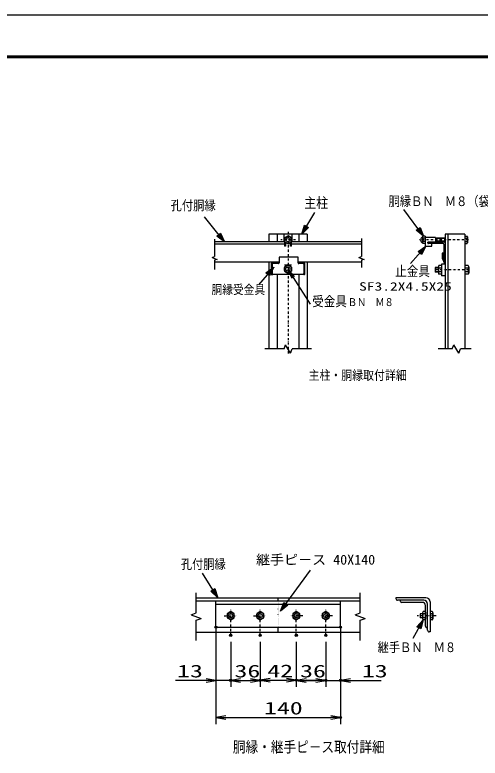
# Model space of a CAD drawing. Units: millimetres, scale not verified. Extents: x -4455 to 4455, y -3150 to 3150.
# Drawn here: x 388 to 2515, y -247 to 3150 of the extents above; entities that cross this region are included whole.
import ezdxf
from ezdxf.enums import TextEntityAlignment as Align

# ---------------------------------------------------------------- set-up
doc = ezdxf.new("R2010")
doc.units = ezdxf.units.MM
doc.header["$LTSCALE"] = 20
doc.header["$PDMODE"] = 32
doc.header["$PDSIZE"] = 10
doc.linetypes.add('USER2', pattern=[1.01, 0.5, -0.25, 0.01, -0.25])
doc.linetypes.add('USER3', pattern=[0.26, 0.01, -0.25])
for name, color, linetype, lineweight in [('0-0_1', 7, 'Continuous', 25), ('0-1_2', 7, 'Continuous', 25), ('0-2_0', 4, 'Continuous', 25), ('0-4_EXTCNT-LMEC0', 2, 'Continuous', 25), ('0-6_WAKU', 7, 'Continuous', 25)]:
    doc.layers.add(name, color=color, linetype=linetype, lineweight=lineweight)
doc.layers.add('0-5_DEFPOINTS', color=7, linetype='Continuous')
doc.styles.add('ＭＳ ゴシック', font='')
doc.styles.get('ＭＳ ゴシック').set_extended_font_data('MS Gothic')

# ---------------------------------------------------------------- blocks, each defined once
blk = doc.blocks.new('C12')
at = {"layer": '0-0_1', "color": 4}
blk.add_line((116624.1, 104388.2), (114811.1, 106684), dxfattribs=at)
blk.add_lwpolyline([(116268.3, 105177.6), (116624.1, 104388.2), (115938.7, 104917.3)], close=True, dxfattribs=at)
blk.add_lwpolyline([(116185.9, 105112.5), (116363.8, 104717.8), (116021.1, 104982.3)], dxfattribs=at)
blk = doc.blocks.new('C13')
at = {"layer": '0-0_1', "color": 4}
blk.add_line((123707.5, 105095.7), (124907.8, 107079.9), dxfattribs=at)
blk.add_lwpolyline([(124322, 105705.7), (123707.5, 105095.7), (123962.6, 105923.1)], close=True, dxfattribs=at)
blk.add_lwpolyline([(124232.1, 105760.1), (123924.9, 105455.1), (124052.5, 105868.8)], dxfattribs=at)
blk = doc.blocks.new('C14')
at = {"layer": '0-0_1', "color": 4}
blk.add_line((135061, 104010.5), (133661.3, 102411.8), dxfattribs=at)
blk.add_lwpolyline([(134349.7, 103516.8), (135061, 104010.5), (134665.7, 103240.2)], close=True, dxfattribs=at)
blk.add_lwpolyline([(134428.7, 103447.7), (134784.4, 103694.5), (134586.7, 103309.3)], dxfattribs=at)
blk = doc.blocks.new('C15')
at = {"layer": '0-0_1', "color": 4}
blk.add_line((134851.1, 104894.6), (133050.8, 107334.7), dxfattribs=at)
blk.add_lwpolyline([(134521.3, 105695.2), (134851.1, 104894.6), (134183.4, 105445.9)], close=True, dxfattribs=at)
blk.add_lwpolyline([(134436.8, 105632.9), (134601.7, 105232.6), (134267.9, 105508.2)], dxfattribs=at)
blk = doc.blocks.new('DARROWS')
at = {"layer": '0-2_0', "color": 2}
blk.add_line((0, 0), (-19.982, 0), dxfattribs=at)
blk.add_lwpolyline([(-20, -3.333), (0, 0), (-20, 3.333)], dxfattribs=at)

msp = doc.modelspace()

# ---------------------------------------------------------------- linework, layer by layer
at = {"layer": '0-0_1'}
for p, q in [((1725.13, 2147.78), (1549.05, 2147.78)), ((1549.05, 2147.78), (1549.05, 2112.41)), ((1587.61, 2147.78), (1587.61, 2112.41)), ((1618.46, 2112.41), (1618.46, 2147.78)), ((1655.71, 2112.41), (1655.71, 2147.78)), ((1686.56, 2147.78), (1686.56, 2112.41)), ((1725.13, 2147.78), (1725.13, 2112.41)), ((2446.13, 2147.78), (2356.13, 2147.78)), ((2356.13, 2147.78), (2356.13, 1622.78)), ((2368.13, 2147.78), (2368.13, 1622.78)), ((2446.13, 2147.78), (2446.13, 1622.78)), ((1620.96, 2112.41), (1301.13, 2112.41)), ((1620.96, 2130.91), (1620.96, 2093.52)), ((1620.96, 2112.29), (1637.09, 2102.98)), ((1625.96, 2109.4), (1625.96, 2093.52)), ((1637.09, 2102.98), (1653.22, 2112.29)), ((1648.22, 2093.52), (1648.22, 2109.4)), ((1653.22, 2093.52), (1653.22, 2130.91)), ((1973.05, 2112.41), (1653.22, 2112.41)), ((2311.92, 2131.7), (2263.7, 2131.7)), ((2311.92, 2111.61), (2275.75, 2111.6)), ((2275.75, 2107.59), (2275.75, 2111.6)), ((2352.11, 2110.6), (2275.75, 2110.6)), ((2311.92, 2131.7), (2311.92, 2111.61)), ((1620.96, 2102.62), (1301.13, 2102.62)), ((1625.96, 2093.52), (1620.96, 2093.52)), ((1653.22, 2093.52), (1648.22, 2093.52)), ((1973.05, 2102.62), (1653.22, 2102.62)), ((2347.08, 2104.57), (2278.77, 2104.57)), ((2293.84, 2093.52), (2293.84, 2104.57)), ((2350.1, 2101.56), (2350.1, 2033.24)), ((2342.06, 2061.37), (2342.06, 2038.05)), ((2348.09, 2061.37), (2342.06, 2061.37)), ((2348.09, 2061.37), (2348.09, 2039.27)), ((2348.09, 2039.27), (2356.13, 2020.17)), ((1596.19, 2019.83), (1301.13, 2019.83)), ((1549.05, 2019.83), (1549.05, 1622.78)), ((1636.14, 2006.84), (1620.01, 1997.53)), ((1652.27, 1997.53), (1636.14, 2006.84)), ((1973.04, 2019.83), (1682.61, 2019.83)), ((1725.13, 2019.83), (1725.13, 1622.78)), ((2339.5, 2010.83), (2339.5, 1957.5)), ((2356.13, 2010.83), (2339.5, 2010.83)), ((2342.06, 2038.05), (2353.52, 2010.83)), ((2356.13, 2030.23), (2353.11, 2030.23)), ((1620.01, 1978.91), (1636.14, 1969.59)), ((1636.14, 1969.59), (1652.27, 1978.91)), ((2324.84, 1994.83), (2310.17, 1994.83)), ((2310.17, 1994.83), (2310.17, 1973.5)), ((2324.84, 1973.5), (2310.17, 1973.5)), ((2324.84, 1998.5), (2324.84, 1969.84)), ((2339.5, 2004.17), (2327.24, 2004.17)), ((2339.5, 1992.84), (2327.24, 1992.84)), ((2339.5, 1975.5), (2327.24, 1975.5)), ((2461.09, 2004.17), (2446.16, 2004.17)), ((2461.08, 1992.84), (2446.16, 1992.84)), ((2461.1, 1975.5), (2446.16, 1975.5)), ((2463.5, 1998.51), (2463.5, 1969.82)), ((1587.61, 1965.09), (1587.61, 1622.78)), ((1686.56, 1965.09), (1686.56, 1622.78)), ((2339.5, 1964.17), (2327.24, 1964.17)), ((2356.13, 1957.5), (2339.5, 1957.5)), ((2461.14, 1964.17), (2446.16, 1964.17)), ((1217.12, 486.08), (1967.12, 486.08)), ((1592.12, 471.08), (1592.12, 486.08)), ((1217.12, 471.08), (1967.12, 471.08)), ((1307.12, 351.08), (1307.12, 471.08)), ((1307.12, 456.08), (1877.12, 456.08)), ((1877.12, 351.08), (1877.12, 471.08)), ((2252.13, 412.89), (2241.91, 412.89)), ((2265.03, 422.2), (2255.13, 422.2)), ((2265.03, 412.89), (2255.13, 412.89)), ((2296.81, 422.2), (2286.66, 422.2)), ((2296.65, 412.89), (2286.66, 412.89)), ((2299.72, 417.58), (2299.72, 389.65)), ((2252.13, 394.26), (2241.91, 394.26)), ((2265.03, 394.26), (2255.13, 394.26)), ((2265.03, 384.95), (2255.13, 384.95)), ((2296.76, 394.26), (2286.66, 394.26)), ((2296.7, 384.95), (2286.66, 384.95)), ((1307.12, 351.08), (1877.12, 351.08)), ((1307.12, 351.08), (1307.12, 321.08)), ((1592.12, 328.58), (1592.12, 351.08)), ((1877.12, 351.08), (1877.12, 321.08)), ((1217.12, 328.58), (1967.12, 328.58))]:
    msp.add_line(p, q, dxfattribs=at)
at = {"layer": '0-0_1', "color": 4, "linetype": 'USER2'}
for p, q in [((1637.09, 2157.72), (1637.09, 1597.32)), ((1671.33, 2121.6), (1603.37, 2121.6)), ((2461.51, 2121.65), (2238.25, 2121.65)), ((2463.5, 1984.17), (2307.2, 1984.17)), ((1374.62, 313.58), (1374.62, 433.58)), ((1509.62, 313.58), (1509.62, 433.58)), ((1674.62, 313.58), (1674.62, 433.58)), ((1809.62, 313.58), (1809.62, 433.58)), ((1344.62, 403.58), (1404.62, 403.58)), ((1479.62, 403.58), (1539.62, 403.58)), ((1704.62, 403.58), (1644.62, 403.58)), ((1839.62, 403.58), (1779.62, 403.58)), ((2313.86, 403.58), (2227.04, 403.58))]:
    msp.add_line(p, q, dxfattribs=at)
at = {"layer": '0-0_1', "color": 4}
for p, q in [((1301.13, 2124.57), (1301.13, 2060.47)), ((1973.05, 2127.45), (1973.05, 2056.46)), ((1289.39, 2040.93), (1301.13, 2045.21)), ((1961.3, 2040.93), (1973.04, 2045.21)), ((1973.05, 2052.19), (1973.05, 2045.21)), ((1973.04, 2028.1), (1973.04, 1995.85)), ((2324.84, 1992.7), (2310.17, 1992.7)), ((2324.84, 1975.63), (2310.17, 1975.63)), ((1618.47, 1622.78), (1625.24, 1641.41)), ((1648.93, 1604.16), (1625.24, 1641.41)), ((2388.24, 1622.78), (2395.02, 1641.41)), ((2418.71, 1604.16), (2395.02, 1641.41)), ((1618.47, 1622.78), (1530.43, 1622.78)), ((1648.93, 1604.16), (1655.71, 1622.78)), ((1743.75, 1622.78), (1655.71, 1622.78)), ((2388.24, 1622.78), (2324.25, 1622.78)), ((2418.71, 1604.16), (2425.49, 1622.78)), ((2474.82, 1622.78), (2425.49, 1622.78)), ((1315.13, 486.08), (1245.86, 598.55)), ((1601.84, 423.81), (1740.38, 611.2)), ((1217.12, 416.21), (1217.12, 508.58)), ((1967.12, 416.21), (1967.12, 508.58)), ((1194.62, 408.02), (1217.12, 416.21)), ((1194.62, 408.02), (1239.62, 391.64)), ((1944.62, 408.02), (1967.12, 416.21)), ((1944.62, 408.02), (1989.62, 391.64)), ((1217.12, 383.45), (1239.62, 391.64)), ((1217.12, 291.08), (1217.12, 383.45)), ((1967.12, 383.45), (1989.62, 391.64)), ((1967.12, 291.08), (1967.12, 383.45)), ((2255.13, 384.95), (2207.8, 299.7)), ((1307.12, 321.08), (1307.12, -61.42)), ((1307.12, 321.08), (1307.12, 88.58)), ((1877.12, 321.08), (1877.12, -61.42)), ((1877.12, 321.08), (1877.12, 88.58))]:
    msp.add_line(p, q, dxfattribs=at)
at = {"layer": '0-0_1', "color": 4, "linetype": 'USER3'}
msp.add_line((1592.12, 351.08), (1592.12, 471.08), dxfattribs=at)
at = {"layer": '0-0_1'}
for points in [[(1653.22, 2130.91), (1637.09, 2140.22), (1620.96, 2130.91)], [(2263.7, 2105.58), (2263.7, 2093.52), (2293.83, 2093.52)]]:
    msp.add_lwpolyline(points, dxfattribs=at)
at = {"layer": '0-0_1', "color": 4}
for points in [[(1289.39, 2040.93), (1312.88, 2032.38), (1301.13, 2028.1)], [(1961.3, 2040.93), (1984.79, 2032.38), (1973.04, 2028.1)], [(1297.58, 524.59), (1304.12, 503.96), (1288.64, 519.09)], [(1631.03, 454.47), (1614.32, 440.7), (1622.59, 460.71)], [(2230.16, 350.78), (2244.94, 366.59), (2239.34, 345.69)]]:
    msp.add_lwpolyline(points, dxfattribs=at)
for points in [[(1302.05, 527.35), (1315.13, 486.08), (1284.17, 516.33)], [(1635.25, 451.35), (1601.84, 423.81), (1618.37, 463.83)], [(2225.57, 353.33), (2255.13, 384.95), (2243.93, 343.14)]]:
    msp.add_lwpolyline(points, close=True, dxfattribs=at)
at = {"layer": '0-0_1'}
for points in [[(1390.75, 412.89), (1374.62, 422.2), (1358.49, 412.89), (1358.49, 394.26), (1374.62, 384.95), (1390.75, 394.26)], [(1525.75, 412.89), (1509.62, 422.2), (1493.49, 412.89), (1493.49, 394.26), (1509.62, 384.95), (1525.75, 394.26)], [(1690.75, 412.89), (1674.62, 422.2), (1658.49, 412.89), (1658.49, 394.26), (1674.62, 384.95), (1690.75, 394.26)], [(1825.75, 412.89), (1809.62, 422.2), (1793.49, 412.89), (1793.49, 394.26), (1809.62, 384.95), (1825.75, 394.26)]]:
    msp.add_lwpolyline(points, close=True, dxfattribs=at)
for centre, radius in [((1637.09, 2121.6), 16.13), ((1637.09, 2121.6), 9.31), ((1636.14, 1988.22), 16.13), ((1636.14, 1988.22), 9.31), ((1374.62, 403.58), 16.13), ((1374.62, 403.58), 9.31), ((1509.62, 403.58), 16.13), ((1509.62, 403.58), 9.31), ((1674.62, 403.58), 16.13), ((1674.62, 403.58), 9.31), ((1809.62, 403.58), 16.13), ((1809.62, 403.58), 9.31)]:
    msp.add_circle(centre, radius, dxfattribs=at)
for centre, radius, start, end in [((2258.53, 2121.39), 15.29, 113.49934, 245.97135), ((2278.77, 2107.59), 3.01, 180.01749, 270), ((2352.11, 2106.58), 4.02, 0, 90), ((2347.08, 2101.56), 3.01, 0, 90), ((2353.11, 2033.21), 3.01, 179.99992, 270), ((2332.55, 1998.52), 7.75, 133.23149, 226.94679), ((2341.79, 1984.12), 16.94, 149.07794, 210.64148), ((2333.04, 1969.79), 8.14, 135.46316, 224.1324), ((2455.79, 1998.52), 7.75, 313.05395, 46.76926), ((2446.55, 1984.12), 16.94, 329.3584, 30.92194), ((2455.3, 1969.79), 8.14, 315.86685, 44.53607), ((2267.12, 466.54), 19.54, 0, 90), ((2251.1, 450.52), 13.93, 0, 90), ((2257.35, 456.77), 17.58, 0, 90), ((2268.13, 403.48), 15.99, 144.11156, 215.34194), ((2257.87, 417.62), 5.52, 120.9258, 239.92639), ((2283.72, 403.48), 15.99, 324.65771, 35.88809), ((2293.98, 417.62), 5.52, 300.07333, 59.07392), ((2257.4, 389.69), 5.21, 116.37906, 244.40222), ((2294.45, 389.69), 5.21, 295.59689, 63.62006)]:
    msp.add_arc(centre, radius, start, end, dxfattribs=at)
at = {"layer": '0-1_2'}
for p, q in [((2252.44, 2135.57), (2253.69, 2137.73)), ((2252.44, 2135.57), (2252.44, 2107.73)), ((2252.44, 2107.73), (2253.69, 2105.58)), ((2263.69, 2129.69), (2253.58, 2129.69)), ((2263.69, 2137.73), (2253.69, 2137.73)), ((2263.69, 2113.61), (2253.69, 2113.61)), ((2263.69, 2137.73), (2263.69, 2105.58)), ((2263.69, 2129.69), (2263.69, 2113.62)), ((2356.13, 2129.69), (2311.92, 2129.69)), ((2356.13, 2113.62), (2311.92, 2113.62)), ((2446.13, 2137.73), (2446.13, 2105.45)), ((2446.13, 2137.73), (2456.18, 2137.73)), ((2446.13, 2129.66), (2456.17, 2129.66)), ((2446.13, 2113.52), (2456.18, 2113.52)), ((2457.42, 2135.57), (2456.18, 2137.73)), ((2457.42, 2107.61), (2456.18, 2105.45)), ((2457.42, 2135.57), (2457.42, 2107.61)), ((2263.69, 2105.58), (2253.69, 2105.58)), ((2446.13, 2105.45), (2456.18, 2105.45)), ((2446.16, 1997.07), (2446.16, 1971.25)), ((2257.35, 474.36), (2138.18, 474.36)), ((2150.48, 473.74), (2150.48, 470.64)), ((2251.1, 464.45), (2156.67, 464.45)), ((2265.03, 356.09), (2265.03, 450.52)), ((2274.93, 337.6), (2274.93, 456.77)), ((2286.66, 466.54), (2286.66, 329.79)), ((2241.91, 412.89), (2241.91, 394.26)), ((2252.13, 417.54), (2252.13, 389.61)), ((2265.03, 419.7), (2265.03, 387.45)), ((2286.66, 419.7), (2286.66, 387.45)), ((2274.32, 349.9), (2271.22, 349.9)), ((2286.66, 329.79), (2282.75, 329.79))]:
    msp.add_line(p, q, dxfattribs=at)
at = {"layer": '0-1_2', "color": 4}
for p, q in [((2356.12, 2128.08), (2311.92, 2128.08)), ((2356.12, 2115.22), (2311.92, 2115.22))]:
    msp.add_line(p, q, dxfattribs=at)
at = {"layer": '0-1_2'}
msp.add_lwpolyline([(2267.12, 486.08), (2130.37, 486.08), (2130.37, 482.17)], dxfattribs=at)
for centre, radius, start, end in [((2266.97, 2135.57), 14.61, 179.99992, 203.62862), ((2266.97, 2107.73), 14.53, 156.03488, 179.99992), ((2281.44, 2121.89), 28.93, 164.30701, 196.61107), ((2442.83, 2135.57), 14.59, 336.1131, 0), ((2430.81, 2121.59), 26.62, 342.35559, 17.65405), ((2442.83, 2107.61), 14.59, 0, 23.88546), ((2138.18, 482.17), 7.81, 179.99992, 270), ((2156.67, 470.64), 6.19, 179.99992, 270), ((2271.22, 356.09), 6.19, 179.99992, 270), ((2282.75, 337.6), 7.81, 179.99992, 270)]:
    msp.add_arc(centre, radius, start, end, dxfattribs=at)
at = {"layer": '0-2_0', "color": 7}
for p, q in [((1596.19, 2043.16), (1596.19, 2016.04)), ((1561.18, 1963.96), (1561.18, 2014.36)), ((1563.9, 2016.36), (1563.18, 2016.36)), ((1563.18, 2016.36), (1563.9, 2016.36)), ((1564.38, 2011.04), (1564.38, 1967.09)), ((1565.9, 2013.04), (1565.9, 2014.36)), ((1593.19, 2013.04), (1566.38, 2013.04)), ((1621.36, 2007.59), (1653.17, 2007.59)), ((1621.36, 2007.59), (1621.36, 2007.54)), ((1621.36, 2007.54), (1653.17, 2007.54)), ((1653.17, 2007.59), (1653.17, 2007.54)), ((1708.25, 2013.04), (1685.61, 2013.04)), ((1708.25, 2012.98), (1708.25, 2013.04)), ((1708.27, 2013.04), (1708.27, 2014.36)), ((1709.8, 2011.04), (1709.8, 1967.09)), ((1711, 2016.36), (1710.27, 2016.36)), ((1710.27, 2016.36), (1711, 2016.36)), ((1713, 1963.96), (1713, 2014.36)), ((1620.01, 1997.53), (1620.01, 1978.91)), ((1652.27, 1997.53), (1652.27, 1978.91)), ((1563.15, 1962.25), (1563.9, 1962.25)), ((1565.9, 1964.25), (1565.9, 1965.09)), ((1708.27, 1964.25), (1708.27, 1965.09)), ((1711.02, 1962.25), (1710.27, 1962.25))]:
    msp.add_line(p, q, dxfattribs=at)
at = {"layer": '0-2_0', "color": 1}
for p, q in [((1307.12, 321.08), (1307.12, 78)), ((1307.12, 321.08), (1307.12, -91.42)), ((1877.12, 321.08), (1877.12, 78)), ((1877.12, 321.08), (1877.12, -91.42)), ((1374.62, 283.58), (1374.62, 78)), ((1374.62, 283.58), (1374.62, 78)), ((1509.62, 283.58), (1509.62, 78)), ((1509.62, 283.58), (1509.62, 79)), ((1674.62, 283.58), (1674.62, 79)), ((1674.62, 283.58), (1674.62, 78)), ((1809.62, 283.58), (1809.62, 78)), ((1809.62, 283.58), (1809.62, 78))]:
    msp.add_line(p, q, dxfattribs=at)
at = {"layer": '0-2_0', "color": 2}
for p, q in [((1262.12, 108), (1122.12, 108)), ((1374.62, 108), (1307.12, 108)), ((1419.62, 108), (1464.62, 108)), ((1419.62, 108), (1464.62, 108)), ((1554.62, 109), (1629.62, 109)), ((1719.62, 108), (1764.62, 108)), ((1764.62, 108), (1719.62, 108)), ((1809.62, 108), (1877.12, 108)), ((1922.12, 108), (2062.12, 108)), ((1352.12, -61.42), (1832.12, -61.42))]:
    msp.add_line(p, q, dxfattribs=at)
at = {"layer": '0-2_0', "color": 7}
for points in [[(1682.61, 2016.04), (1682.61, 2043.16), (1596.19, 2043.16)], [(1566.38, 1965.09), (1708.25, 1965.09), (1708.25, 1965.15)]]:
    msp.add_lwpolyline(points, dxfattribs=at)
for centre, radius, start, end in [((1563.18, 2014.36), 2, 90, 180), ((1563.9, 2014.36), 2, 0, 90), ((1566.38, 2011.04), 2, 90, 180), ((1593.19, 2016.04), 3, 270, 0), ((1685.61, 2016.04), 3, 180, 270), ((1707.8, 2011.04), 2, 0, 90), ((1710.27, 2014.36), 2, 90, 180), ((1711, 2014.36), 2, 0, 90), ((1563.15, 1964.25), 2, 188.18645, 270), ((1563.9, 1964.25), 2, 270, 0), ((1566.38, 1967.09), 2, 180, 270), ((1707.8, 1967.09), 2, 270, 0), ((1710.27, 1964.25), 2, 180, 270), ((1711.02, 1964.25), 2, 270, 351.81355)]:
    msp.add_arc(centre, radius, start, end, dxfattribs=at)
at = {"layer": '0-4_EXTCNT-LMEC0', "color": 4}
for p, q in [((1301.13, 2060.47), (1301.13, 2045.21)), ((1973.05, 2056.46), (1973.05, 2052.19)), ((1301.13, 2028.1), (1301.13, 1986.41))]:
    msp.add_line(p, q, dxfattribs=at)
at = {"layer": '0-4_EXTCNT-LMEC0'}
msp.add_line((1660.21, 1950.2), (1738.03, 1827.27), dxfattribs=at)
at = {"layer": '0-5_DEFPOINTS'}
for p in [(1307.12, 351.08), (1877.12, 351.08), (1374.62, 313.58), (1509.62, 313.58), (1674.62, 313.58), (1809.62, 313.58), (1374.62, 108), (1509.62, 108), (1674.62, 109), (1809.62, 108), (1877.12, 108), (1877.12, -61.42)]:
    msp.add_point(p, dxfattribs=at)
at = {"layer": '0-6_WAKU', "color": 3}
msp.add_lwpolyline([(-4455, 3150), (4455, 3150), (4455, -3150), (-4455, -3150)], close=True, dxfattribs=at)
at = {"layer": '0-6_WAKU'}
for points in [[(-4155, 2962.5), (4155, 2962.5), (4155, -2962.5), (-4155, -2962.5)], [(-4153.13, 2960.62), (4153.12, 2960.62), (4153.12, -2960.63), (-4153.13, -2960.63)], [(-4151.25, 2958.75), (4151.25, 2958.75), (4151.25, -2958.75), (-4151.25, -2958.75)], [(-4149.38, 2956.87), (4149.37, 2956.87), (4149.37, -2956.88), (-4149.38, -2956.88)], [(-4147.5, 2955), (4147.5, 2955), (4147.5, -2955), (-4147.5, -2955)]]:
    msp.add_lwpolyline(points, close=True, dxfattribs=at)

# ---------------------------------------------------------------- block references
at = {"layer": '0-2_0'}
for name, p, xscale, yscale in [('C13', (-4485.55, -3107), 0.05, 0.05), ('C15', (-4485.55, -3107), 0.05, 0.05), ('C12', (-4485.55, -3107), 0.05, 0.05), ('C14', (-4485.55, -3107), 0.05, 0.05), ('C14', (-5181.57, -3204.33), 0.05, 0.05), ('DARROWS', (1307.12, 108), 2.25, 2.25), ('DARROWS', (1509.62, 108), 2.25, 2.25), ('DARROWS', (1674.62, 109), 2.25, 2.25), ('DARROWS', (1809.62, 108), 2.25, 2.25), ('DARROWS', (1809.62, 108), 2.25, 2.25), ('DARROWS', (1877.12, -61.42), 2.25, 2.25)]:
    msp.add_blockref(name, p, dxfattribs=dict(at, xscale=xscale, yscale=yscale))
at = {"layer": '0-2_0', "xscale": 2.25, "yscale": 2.25, "rotation": 180}
for p in [(1374.62, 108), (1374.62, 108), (1509.62, 109), (1674.62, 108), (1877.12, 108), (1307.12, -61.42)]:
    msp.add_blockref('DARROWS', p, dxfattribs=at)
at = {"layer": '0-4_EXTCNT-LMEC0', "xscale": 2.25, "yscale": 2.25, "rotation": 122.33519}
msp.add_blockref('DARROWS', (1636.14, 1988.22), dxfattribs=at)

# ---------------------------------------------------------------- texts
at = {"layer": '0-0_1', "color": 4, "style": 'ＭＳ ゴシック'}
for s, height, width, p in [('主柱', 47.36, 0.85, (1710.79, 2252.88)), ('胴縁ＢＮ\u3000Ｍ８（袋ナット）', 44.37, 0.85, (2096.78, 2262.77)), ('孔付胴縁', 44.57, 0.85, (1099.43, 2243.56)), ('止金具', 45.45, 0.85, (2127.27, 1942.08)), ('胴縁受金具', 42.29, 0.85, (1286.94, 1860.82)), ('受金具', 45.45, 0.85, (1747.74, 1804.28)), ('ＢＮ\u3000Ｍ８', 35.18, 0.85, (1910.77, 1808.51)), ('主柱・胴縁取付詳細', 43.02, 0.85, (1730.96, 1468.74)), ('継手ピ－ス 40X140', 44.82, 1.05, (1490.33, 623.84)), ('孔付胴縁', 44.28, 0.85, (1146.73, 604.13)), ('継手ＢＮ\u3000Ｍ８', 44.2, 0.85, (2046.84, 224.09)), ('胴縁・継手ピ－ス取付詳細', 49.89, 0.85, (1384.75, -236.02))]:
    msp.add_text(s, height=height, dxfattribs=dict(at, width=width)).set_placement(p, align=Align.BOTTOM_LEFT)
at = {"layer": '0-2_0', "color": 3, "style": 'ＭＳ ゴシック', "width": 1.5}
for s, p in [('13', (1129.62, 104.4)), ('36', (1392.12, 104.4)), ('42', (1542.12, 105.4)), ('36', (1692.12, 104.4)), ('13', (1974.62, 104.4)), ('140', (1527.12, -65.03))]:
    msp.add_text(s, height=57.77, dxfattribs=at).set_placement(p, align=Align.BOTTOM_LEFT)
at = {"layer": '0-4_EXTCNT-LMEC0', "color": 4, "style": 'ＭＳ ゴシック', "width": 1.35}
msp.add_text('SF3.2X4.5X25', height=38.48, dxfattribs=at).set_placement((1961.82, 1877.85), align=Align.BOTTOM_LEFT)

doc.saveas('drawing.dxf')
